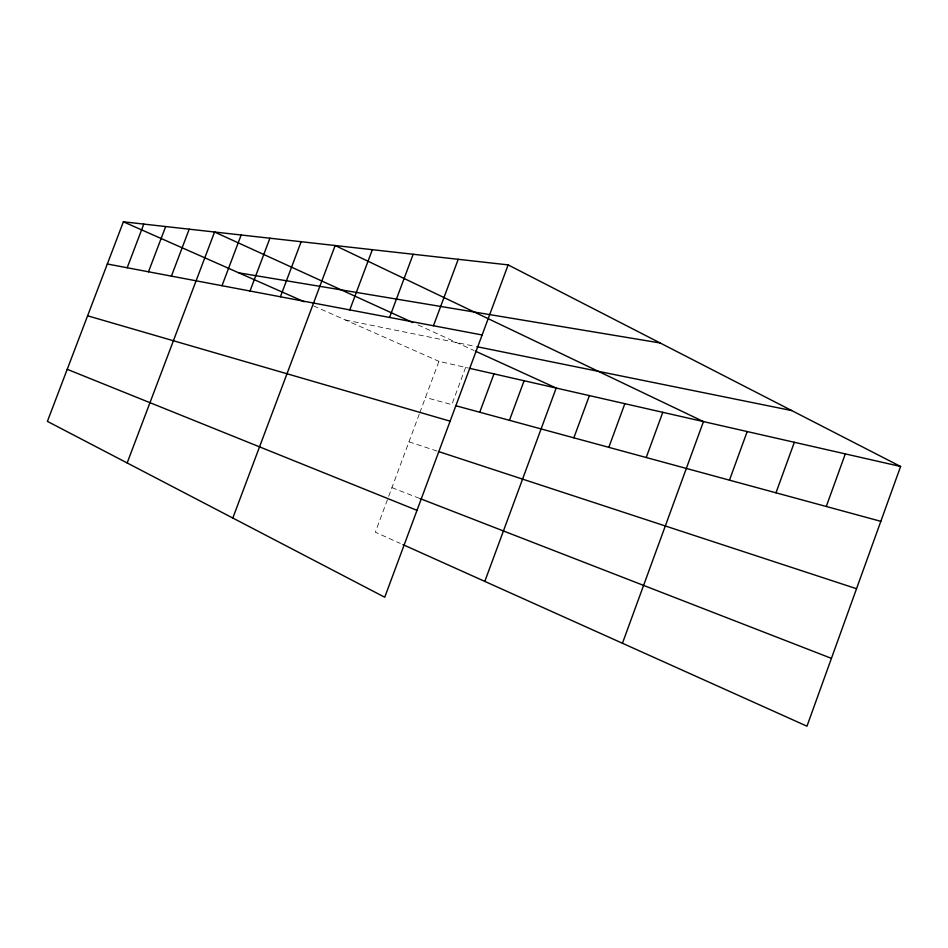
<?xml version="1.0" encoding="UTF-8"?>
<svg xmlns="http://www.w3.org/2000/svg" width="948" height="948" viewBox="0 0 948 948"><rect width="100%" height="100%" fill="white"/><g stroke="black" fill="none" stroke-linecap="round" stroke-linejoin="round"><path stroke-width="0.71" stroke-dasharray="4.74 3.56" d="M419.289 414.11L375.337 532.207L400.257 543.405M419.81 412.724L438.936 361.342L468.466 368.061M465.634 367.421L451.805 404.63L425.486 397.473M345.499 320.021L475.398 346.387M408.967 441.839L437.585 451.224M391.927 487.651L420 498.553M313.551 305.896L438.936 361.342M418.044 324.951L474.142 350.57"/><path stroke-width="1.42" d="M508.152 264.895L384.734 597.24L47.4 421.374L123.382 221.808L508.152 264.895L900.6 466.487L806.973 726.192L402.9 544.59M826.277 506.481L845.308 453.891M729.474 480.162L747.19 431.553M775.985 492.806L794.341 442.289M646.216 457.517L662.782 412.321M622.445 643.254L703.463 421.587L335.154 245.52L232.805 518.035M573.848 437.834L589.395 395.612M608.817 447.338L624.851 403.682M509.455 420.32L524.102 380.741M484.807 581.397L556.192 388.04L475.493 351.187M479.747 412.238L493.979 373.879M389.569 317.45L413.174 254.265M433.461 325.756L458.216 259.302M349.776 309.913L372.351 249.691M221.998 285.715L241.159 234.997M250.011 291.024L269.919 238.221M280.418 296.783L301.144 241.716M148.492 271.792L165.675 226.548M171.41 276.129L189.209 229.179M127.151 462.956L214.568 232.023L412.724 322.521M127.186 267.763L143.788 224.095M238.801 272.846L660.164 342.975M107.325 263.994L482.129 334.976M476.844 346.684L791.77 410.579M469.888 368.393L900.6 466.487M456 405.78L880.834 521.329M87.595 315.803L450.122 421.173M438.948 451.675L856.53 588.72M420 498.553L831.42 658.362M67.225 369.317L417.001 510.344M123.382 221.808L304.237 301.784"/></g></svg>
